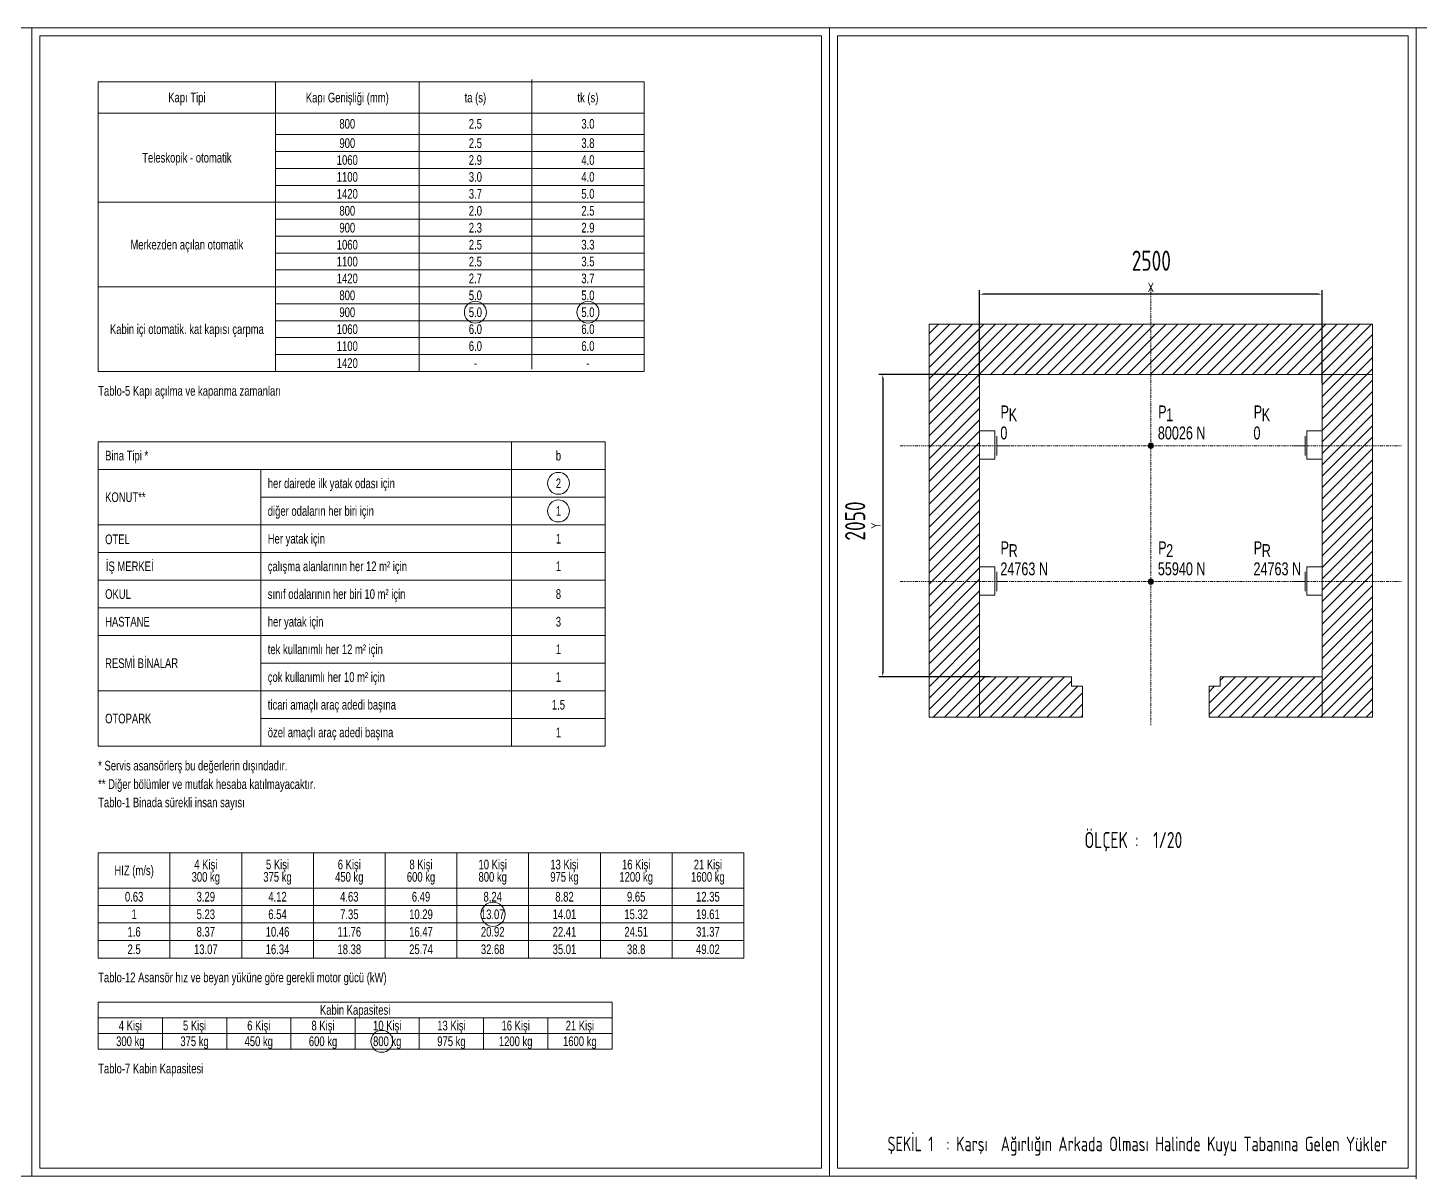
# Model space of a CAD drawing. Extents: x 273215 to 281797, y -454106 to -451256.
# Drawn here: x 277714 to 279442, y -452676 to -451256 of the extents above; entities that cross this region are included whole.
import ezdxf
from ezdxf.enums import TextEntityAlignment as Align

# ---------------------------------------------------------------- set-up
doc = ezdxf.new("R2010")
doc.units = 0
doc.header["$MEASUREMENT"] = 0
doc.header["$PDMODE"] = 3
doc.header["$PDSIZE"] = 100
doc.linetypes.add('ARELDIS', pattern=[160.7, 150.7, -10])
doc.linetypes.add('DASHDOT2', pattern=[0.5, 0.25, -0.125, 0, -0.125])
doc.layers.get('Defpoints').update_dxf_attribs({"linetype": 'CONTINUOUS'})
for name, color, linetype in [('Kolon', 7, 'CONTINUOUS'), ('MIMARI', 1, 'CONTINUOUS'), ('YAZI', 7, 'CONTINUOUS'), ('YAZI1', 240, 'CONTINUOUS'), ('YZ1', 7, 'CONTINUOUS'), ('YZ1TES', 2, 'CONTINUOUS')]:
    doc.layers.add(name, color=color, linetype=linetype)
doc.layers.add('PISSUDIS', color=6, linetype='ARELDIS', lineweight=80)
doc.styles.add('engiasn', font='isocpeur.ttf', dxfattribs={"width": 0.7, "height": 12})
doc.styles.add('ODA', font='isocpeur.ttf', dxfattribs={"height": 20})
doc.styles.add('STYLE4', font='arial.ttf')
doc.dimstyles.new('engnasn', dxfattribs={"dimtxt": 12, "dimasz": 5, "dimexe": 5, "dimexo": 2.5, "dimgap": 2.5, "dimtad": 1, "dimdec": 0, "dimdsep": 46, "dimlunit": 6, "dimtxsty": 'engiasn', "dimcen": 0.09, "dimadec": 0, "dimazin": 0, "dimtfac": 1, "dimtdec": 0, "dimtmove": 0, "dimatfit": 3, "dimfxl": 0, "dimtolj": 1, "dimtzin": 0, "dimarcsym": 0})

# ---------------------------------------------------------------- blocks, each defined once
blk = doc.blocks.new('*D3')
at = {"layer": 'Defpoints', "color": 0, "linetype": 'Continuous', "transparency": 16777216}
for p in [(278895.5, -451586.1), (278895.5, -451699.4), (279320.5, -451698.6)]:
    blk.add_point(p, dxfattribs=at)
at = {"layer": 'YAZI1', "color": 0, "linetype": 'Continuous', "lineweight": -2, "transparency": 16777216}
for p, q in [((278895.5, -451696.9), (278895.5, -451581.1)), ((279315.5, -451586.1), (278900.5, -451586.1)), ((279320.5, -451696.1), (279320.5, -451581.1))]:
    blk.add_line(p, q, dxfattribs=at)
at = {"layer": 'YAZI1', "color": 0, "linetype": 'Continuous', "transparency": 16777216}
for points in [[(278900.5, -451585.3), (278900.5, -451586.9), (278895.5, -451586.1)], [(279315.5, -451585.3), (279315.5, -451586.9), (279320.5, -451586.1)]]:
    blk.add_solid(points, dxfattribs=at)
at = {"layer": 'YAZI1', "color": 0, "linetype": 'Continuous', "lineweight": 15, "transparency": 16777216, "insert": (279108, -451577.6), "char_height": 12, "attachment_point": 5, "style": 'engiasn'}
blk.add_mtext('\\A1;X', dxfattribs=at)
blk = doc.blocks.new('*D4')
at = {"layer": 'Defpoints', "color": 0, "linetype": 'Continuous', "transparency": 16777216}
for p in [(278872.2, -451685.9), (278775.3, -452060.9), (278911.6, -452060.9)]:
    blk.add_point(p, dxfattribs=at)
at = {"layer": 'YAZI1', "color": 0, "linetype": 'Continuous', "lineweight": -2, "transparency": 16777216}
for p, q in [((278869.7, -451685.9), (278770.3, -451685.9)), ((278775.3, -451690.9), (278775.3, -452055.9)), ((278909.1, -452060.9), (278770.3, -452060.9))]:
    blk.add_line(p, q, dxfattribs=at)
at = {"layer": 'YAZI1', "color": 0, "linetype": 'Continuous', "transparency": 16777216}
for points in [[(278774.4, -451690.9), (278776.1, -451690.9), (278775.3, -451685.9)], [(278774.4, -452055.9), (278776.1, -452055.9), (278775.3, -452060.9)]]:
    blk.add_solid(points, dxfattribs=at)
at = {"layer": 'YAZI1', "color": 0, "linetype": 'Continuous', "lineweight": 15, "transparency": 16777216, "insert": (278766.8, -451873.4), "char_height": 12, "attachment_point": 5, "rotation": 90, "style": 'engiasn'}
blk.add_mtext('\\A1;Y', dxfattribs=at)

msp = doc.modelspace()

# ---------------------------------------------------------------- hatches: boundary and pattern name
at = {"layer": 'YAZI1', "linetype": 'Continuous', "lineweight": 15}
h = msp.add_hatch(dxfattribs=at)
h.set_pattern_fill('ANSI31', scale=80, style=0)
h.set_pattern_definition([(45, (303581.161, -339969.02), (-7.0710678, 7.0710678), [])])
h.paths.add_polyline_path([(279108, -451685.9), (279108, -451623.4), (278833, -451623.4), (278833, -451685.9)])
h.paths.add_polyline_path([(279383, -451685.9), (279383, -451623.4), (279108, -451623.4), (279108, -451685.9)])
h.paths.add_polyline_path([(279320.5, -451685.9), (279320.5, -451774.2), (279383, -451774.2), (279383, -451685.9)])
h.paths.add_polyline_path([(279383, -451774.2), (279320.5, -451774.2), (279320.5, -451942.8), (279383, -451942.8)])
h.paths.add_polyline_path([(279320.5, -452110.9), (279383, -452110.9), (279383, -451942.8), (279320.5, -451942.8)])
h.paths.add_polyline_path([(279320.5, -452110.9), (279320.5, -452060.9), (279194.1, -452060.9), (279194.1, -452072.7), (279180.3, -452072.7), (279180.3, -452110.9)])
h.paths.add_polyline_path([(279023.3, -452110.9), (279023.3, -452072.7), (279009.5, -452072.7), (279009.5, -452060.9), (278895.5, -452060.9), (278895.5, -452110.9)])
h.paths.add_polyline_path([(278895.5, -451942.8), (278833, -451942.8), (278833, -452110.9), (278895.5, -452110.9)])
h.paths.add_polyline_path([(278833, -451942.8), (278895.5, -451942.8), (278895.5, -451774.2), (278833, -451774.2)])
h.paths.add_polyline_path([(278833, -451774.2), (278895.5, -451774.2), (278895.5, -451685.9), (278833, -451685.9)])
at = {"layer": 'YZ1', "lineweight": 15}
h = msp.add_hatch(color=7, dxfattribs=at)
h.paths.add_polyline_path([(279108, -451770.8, 0.414214), (279104.7, -451774.2), (279108, -451774.2)])
h.paths.add_polyline_path([(279108, -451770.8), (279108, -451774.2), (279111.4, -451774.2, 0.414214)])
h.paths.add_polyline_path([(279111.4, -451774.2), (279108, -451774.2), (279108, -451777.6, 0.414214)])
h.paths.add_polyline_path([(279108, -451774.2), (279104.7, -451774.2, 0.414214), (279108, -451777.6)])
h = msp.add_hatch(color=7, dxfattribs=at)
h.paths.add_polyline_path([(279108, -451939.5, 0.414214), (279104.7, -451942.8), (279108, -451942.8)])
h.paths.add_polyline_path([(279108, -451939.5), (279108, -451942.8), (279111.4, -451942.8, 0.414214)])
h.paths.add_polyline_path([(279111.4, -451942.8), (279108, -451942.8), (279108, -451946.2, 0.414214)])
h.paths.add_polyline_path([(279108, -451942.8), (279104.7, -451942.8, 0.414214), (279108, -451946.2)])

# ---------------------------------------------------------------- linework, layer by layer
at = {"layer": 'Kolon', "color": 7, "linetype": 'DASHDOT2', "lineweight": 15, "ltscale": 5}
for p, q in [((279108, -451575.7), (279108, -452121.8)), ((278796.8, -451774.2), (279419.3, -451774.2)), ((278796.8, -451942.8), (279419.3, -451942.8))]:
    msp.add_line(p, q, dxfattribs=at)
at = {"layer": 'MIMARI', "color": 7, "lineweight": 15}
for p, q in [((278895.5, -452110.9), (279023.3, -452110.9)), ((279320.5, -452110.9), (279180.3, -452110.9))]:
    msp.add_line(p, q, dxfattribs=at)
for points in [[(279383, -451623.4), (279383, -451685.9), (278833, -451685.9), (278833, -451623.4)], [(279383, -451623.4), (279383, -451685.9), (278833, -451685.9), (278833, -451623.4)], [(278833, -451685.9), (278895.5, -451685.9), (278895.5, -452110.9), (278833, -452110.9)], [(279320.5, -451685.9), (279383, -451685.9), (279383, -452110.9), (279320.5, -452110.9)]]:
    msp.add_lwpolyline(points, close=True, dxfattribs=at)
at = {"layer": 'PISSUDIS', "color": 7, "lineweight": 15}
for p, q in [((278916.7, -451786.2), (278916.7, -451762.2)), ((278916.7, -451786.2), (278916.7, -451762.2)), ((279299.4, -451786.2), (279299.4, -451762.2)), ((279299.4, -451786.2), (279299.4, -451762.2)), ((278916.7, -451774.2), (278932, -451774.2)), ((279299.4, -451774.2), (279286.7, -451774.2)), ((278916.7, -451954.8), (278916.7, -451930.8)), ((278916.7, -451954.8), (278916.7, -451930.8)), ((278916.7, -451942.8), (278929.4, -451942.8)), ((279299.4, -451942.8), (279286.7, -451942.8)), ((279299.4, -451954.8), (279299.4, -451930.8)), ((279299.4, -451954.8), (279299.4, -451930.8))]:
    msp.add_line(p, q, dxfattribs=at)
at = {"layer": 'YAZI', "color": 2, "lineweight": 15}
for centre, radius in [((278269.6, -451608.5), 13.6), ((278409.3, -451608.5), 13.6), ((278372.7, -451820.8), 13.6), ((278372.7, -451855.1), 13.6), ((278291.5, -452355.6), 15), ((278153.4, -452513.3), 13.6)]:
    msp.add_circle(centre, radius, dxfattribs=at)
at = {"layer": 'YAZI1', "color": 2, "linetype": 'Continuous', "lineweight": 15}
for p, q in [((278339.5, -451319.8), (278339.5, -451679.1)), ((278021.5, -451322.7), (278021.5, -451682.1)), ((278199.7, -451322.7), (278199.7, -451682.1)), ((278479.2, -451322.7), (278479.2, -451682.1)), ((277801.4, -451361.4), (278479.2, -451361.4)), ((278021.5, -451388.1), (278479.2, -451388.1)), ((278021.5, -451409.1), (278479.2, -451409.1)), ((278021.5, -451430.1), (278479.2, -451430.1)), ((278021.5, -451451.1), (278479.2, -451451.1)), ((277801.4, -451472.1), (278479.2, -451472.1)), ((278021.5, -451493.1), (278479.2, -451493.1)), ((278021.5, -451514.2), (278479.2, -451514.2)), ((278021.5, -451535.2), (278479.2, -451535.2)), ((278021.5, -451556), (278479.2, -451556)), ((277801.4, -451577), (278479.2, -451577)), ((278021.5, -451598), (278479.2, -451598)), ((278021.5, -451619), (278479.2, -451619)), ((278021.5, -451640), (278479.2, -451640)), ((278021.5, -451661.1), (278479.2, -451661.1))]:
    msp.add_line(p, q, dxfattribs=at)
at = {"layer": 'YAZI1', "color": 7, "linetype": 'Continuous', "lineweight": 15}
for p, q in [((278895.5, -452060.9), (279009.5, -452060.9)), ((279009.5, -452060.9), (279009.5, -452072.7)), ((279009.5, -452060.9), (279009.5, -452072.7)), ((279194.1, -452060.9), (279194.1, -452072.7)), ((279320.5, -452060.9), (279194.1, -452060.9)), ((279023.3, -452072.7), (279009.5, -452072.7)), ((279023.3, -452072.7), (279009.5, -452072.7)), ((279023.3, -452072.7), (279023.3, -452110.9)), ((279180.3, -452072.7), (279194.1, -452072.7)), ((279180.3, -452072.7), (279180.3, -452110.9))]:
    msp.add_line(p, q, dxfattribs=at)
at = {"layer": 'YAZI1', "color": 2, "linetype": 'Continuous', "lineweight": 15}
for points in [[(276729.1, -452680.6), (277719.1, -452680.6), (277719.1, -451255.6), (276729.1, -451255.6)], [(277719.1, -452680.6), (278709.1, -452680.6), (278709.1, -451255.6), (277719.1, -451255.6)], [(277729.1, -452670.6), (278699.1, -452670.6), (278699.1, -451265.6), (277729.1, -451265.6)], [(278709.1, -452680.6), (279437.3, -452680.6), (279437.3, -451255.6), (278709.1, -451255.6)], [(278719.1, -452670.6), (279427.3, -452670.6), (279427.3, -451265.6), (278719.1, -451265.6)], [(279437.3, -454105.6), (280160.8, -454105.6), (280160.8, -451255.6), (279437.3, -451255.6)], [(277801.4, -451322.7), (278479.2, -451322.7), (278479.2, -451682.1), (277801.4, -451682.1)]]:
    msp.add_lwpolyline(points, close=True, dxfattribs=at)
for points in [[(278430.8, -451769.3), (277801.4, -451769.3), (277801.4, -452147)], [(278314.5, -451769.3), (278314.5, -452147)], [(278430.8, -451769.3), (278430.8, -452147)], [(277801.4, -451803.6), (278430.8, -451803.6)], [(278003.3, -451803.6), (278003.3, -452147)], [(278003.3, -451838), (278430.8, -451838)], [(277801.4, -451872.3), (278430.8, -451872.3)], [(277801.4, -451906.6), (278430.8, -451906.6)], [(277801.4, -451941), (278430.8, -451941)], [(277801.4, -451975.3), (278430.8, -451975.3)], [(277801.4, -452009.7), (278430.8, -452009.7)], [(278003.3, -452044), (278430.8, -452044)], [(277801.4, -452078.4), (278430.8, -452078.4)], [(278003.3, -452112.7), (278430.8, -452112.7)], [(277801.4, -452147), (278430.8, -452147)], [(277801.4, -452279.5), (278602.8, -452279.5)], [(277801.4, -452279.5), (277801.4, -452409.9), (278602.8, -452409.9)], [(277890.5, -452279.5), (277890.5, -452409.9)], [(277979.5, -452279.5), (277979.5, -452409.9)], [(278068.5, -452279.5), (278068.5, -452409.9)], [(278157.6, -452279.5), (278157.6, -452409.9)], [(278246.6, -452279.5), (278246.6, -452409.9)], [(278335.7, -452279.5), (278335.7, -452409.9)], [(278424.7, -452279.5), (278424.7, -452409.9)], [(278513.7, -452279.5), (278513.7, -452409.9)], [(278602.8, -452279.5), (278602.8, -452409.9)], [(277801.4, -452323), (278602.8, -452323)], [(277801.4, -452344.7), (278602.8, -452344.7)], [(277801.4, -452366.4), (278602.8, -452366.4)], [(277801.4, -452388.2), (278602.8, -452388.2)], [(277801.4, -452522.9), (277801.4, -452464.6), (278439.2, -452464.6)], [(278439.2, -452464.6), (278439.2, -452522.9)], [(277801.4, -452484), (278439.2, -452484)], [(277881.2, -452484), (277881.2, -452522.9)], [(277960.9, -452484), (277960.9, -452522.9)], [(278040.6, -452484), (278040.6, -452522.9)], [(278120.3, -452484), (278120.3, -452522.9)], [(278200, -452484), (278200, -452522.9)], [(278279.8, -452484), (278279.8, -452522.9)], [(278359.5, -452484), (278359.5, -452522.9)], [(277801.4, -452503.5), (278439.2, -452503.5)], [(277801.4, -452522.9), (278439.2, -452522.9)]]:
    msp.add_lwpolyline(points, dxfattribs=at)
at = {"layer": 'YZ1', "color": 7, "lineweight": 15}
for centre in [(279108, -451774.2), (279108, -451942.8)]:
    msp.add_circle(centre, 3.36, dxfattribs=at)
at = {"layer": 'YZ1TES', "color": 7, "linetype": 'Continuous', "lineweight": 15}
for p, q in [((278914.3, -451755.7), (278895.5, -451755.7)), ((278914.3, -451755.7), (278914.3, -451790.9)), ((279301.7, -451755.7), (279301.7, -451790.9)), ((279301.7, -451755.7), (279320.5, -451755.7)), ((278914.3, -451790.9), (278895.5, -451790.9)), ((279301.7, -451790.9), (279320.5, -451790.9)), ((278914.3, -451924.4), (278895.5, -451924.4)), ((278914.3, -451924.4), (278914.3, -451959.5)), ((279301.7, -451924.4), (279301.7, -451959.5)), ((279301.7, -451924.4), (279320.5, -451924.4)), ((278914.3, -451959.5), (278895.5, -451959.5)), ((279301.7, -451959.5), (279320.5, -451959.5))]:
    msp.add_line(p, q, dxfattribs=at)

# ---------------------------------------------------------------- texts
at = {"layer": 'YAZI', "color": 7, "lineweight": 15, "style": 'STYLE4', "width": 0.7}
for s, p in [('P', (278921.5, -451740.2)), ('K', (278931.5, -451743.7)), ('P', (279117.1, -451740.2)), ('1', (279127, -451743.7)), ('P', (279235.7, -451740.2)), ('K', (279245.7, -451743.7)), ('0', (278921.2, -451766.3)), ('80026 N', (279116.7, -451766.3)), ('0', (279235.4, -451766.3)), ('P', (278921.5, -451908.8)), ('R', (278931.5, -451912.3)), ('P', (279117.1, -451908.8)), ('2', (279127, -451912.3)), ('P', (279235.7, -451908.8)), ('R', (279245.7, -451912.3)), ('24763 N', (278921.2, -451934.9)), ('55940 N', (279116.7, -451934.9)), ('24763 N', (279235.4, -451934.9))]:
    msp.add_text(s, height=16, dxfattribs=at).set_placement(p)
at = {"layer": 'YAZI1', "color": 2, "linetype": 'Continuous', "lineweight": 15, "width": 0.7}
for s, height, style, p in [('Kapı Tipi', 12, 'STYLE4', (277911.5, -451342)), ('Kapı Genişliği (mm)', 12, 'STYLE4', (278110.6, -451342.1)), ('ta (s)', 12, 'STYLE4', (278269.6, -451342.1)), ('tk (s)', 12, 'STYLE4', (278409.3, -451342.1)), ('800', 12, 'STYLE4', (278110.6, -451374.7)), ('2.5', 12, 'STYLE4', (278269.6, -451374.7)), ('3.0', 12, 'STYLE4', (278409.3, -451374.7)), ('900', 12, 'STYLE4', (278110.6, -451398.6)), ('2.5', 12, 'STYLE4', (278269.6, -451398.6)), ('3.8', 12, 'STYLE4', (278409.3, -451398.6)), ('Teleskopik - otomatik', 12, 'STYLE4', (277911.5, -451416.7)), ('1060', 12, 'STYLE4', (278110.6, -451419.6)), ('2.9', 12, 'STYLE4', (278269.6, -451419.6)), ('4.0', 12, 'STYLE4', (278409.3, -451419.6)), ('1100', 12, 'STYLE4', (278110.6, -451440.6)), ('3.0', 12, 'STYLE4', (278269.6, -451440.6)), ('4.0', 12, 'STYLE4', (278409.3, -451440.6)), ('1420', 12, 'STYLE4', (278110.6, -451461.6)), ('3.7', 12, 'STYLE4', (278269.6, -451461.6)), ('5.0', 12, 'STYLE4', (278409.3, -451461.6)), ('800', 12, 'STYLE4', (278110.6, -451482.6)), ('2.0', 12, 'STYLE4', (278269.6, -451482.6)), ('2.5', 12, 'STYLE4', (278409.3, -451482.6)), ('900', 12, 'STYLE4', (278110.6, -451503.6)), ('2.3', 12, 'STYLE4', (278269.6, -451503.6)), ('2.9', 12, 'STYLE4', (278409.3, -451503.6)), ('Merkezden açılan otomatik', 12, 'STYLE4', (277911.5, -451524.6)), ('1060', 12, 'STYLE4', (278110.6, -451524.7)), ('2.5', 12, 'STYLE4', (278269.6, -451524.7)), ('3.3', 12, 'STYLE4', (278409.3, -451524.7)), ('1100', 12, 'STYLE4', (278110.6, -451545.6)), ('2.5', 12, 'STYLE4', (278269.6, -451545.6)), ('3.5', 12, 'STYLE4', (278409.3, -451545.6)), ('1420', 12, 'STYLE4', (278110.6, -451566.5)), ('2.7', 12, 'STYLE4', (278269.6, -451566.5)), ('3.7', 12, 'STYLE4', (278409.3, -451566.5)), ('800', 12, 'STYLE4', (278110.6, -451587.5)), ('5.0', 12, 'STYLE4', (278269.6, -451587.5)), ('5.0', 12, 'STYLE4', (278409.3, -451587.5)), ('900', 12, 'STYLE4', (278110.6, -451608.5)), ('5.0', 12, 'STYLE4', (278269.6, -451608.5)), ('5.0', 12, 'STYLE4', (278409.3, -451608.5)), ('Kabin içi otomatik. kat kapısı çarpma', 12, 'STYLE4', (277911.5, -451629.5)), ('1060', 12, 'STYLE4', (278110.6, -451629.5)), ('6.0', 12, 'STYLE4', (278269.6, -451629.5)), ('6.0', 12, 'STYLE4', (278409.3, -451629.5)), ('1100', 12, 'STYLE4', (278110.6, -451650.5)), ('6.0', 12, 'STYLE4', (278269.6, -451650.5)), ('6.0', 12, 'STYLE4', (278409.3, -451650.5)), ('1420', 12, 'STYLE4', (278110.6, -451671.6)), ('-', 12, 'STYLE4', (278269.6, -451671.6)), ('-', 12, 'STYLE4', (278409.3, -451671.6)), ('b', 12, 'STYLE4', (278372.7, -451786.4)), ('2', 12, 'STYLE4', (278372.7, -451820.8)), ('1', 12, 'STYLE4', (278372.7, -451855.1)), ('1', 12, 'STYLE4', (278372.7, -451889.5)), ('1', 12, 'STYLE4', (278372.7, -451923.8)), ('8', 12, 'STYLE4', (278372.7, -451958.2)), ('3', 12, 'STYLE4', (278372.7, -451992.5)), ('1', 12, 'STYLE4', (278372.7, -452026.8)), ('1', 12, 'STYLE4', (278372.7, -452061.2)), ('1.5', 12, 'STYLE4', (278372.7, -452095.5)), ('1', 12, 'STYLE4', (278372.7, -452129.9)), ('4 Kişi', 12, 'STYLE4', (277935, -452293.8)), ('5 Kişi', 12, 'STYLE4', (278024, -452293.8)), ('6 Kişi', 12, 'STYLE4', (278113.1, -452293.8)), ('8 Kişi', 12, 'STYLE4', (278202.1, -452293.8)), ('10 Kişi', 12, 'STYLE4', (278291.1, -452293.8)), ('13 Kişi', 12, 'STYLE4', (278380.2, -452293.8)), ('16 Kişi', 12, 'STYLE4', (278469.2, -452293.8)), ('21 Kişi', 12, 'STYLE4', (278558.2, -452293.8)), ('HIZ (m/s)', 12, 'STYLE4', (277846, -452301.2)), ('300 kg', 12, 'STYLE4', (277935, -452309.2)), ('375 kg', 12, 'STYLE4', (278024, -452309.2)), ('450 kg', 12, 'STYLE4', (278113.1, -452309.2)), ('600 kg', 12, 'STYLE4', (278202.1, -452309.2)), ('800 kg', 12, 'STYLE4', (278291.1, -452309.2)), ('975 kg', 12, 'STYLE4', (278380.2, -452309.2)), ('1200 kg', 12, 'STYLE4', (278469.2, -452309.2)), ('1600 kg', 12, 'STYLE4', (278558.2, -452309.2)), ('0.63', 12, 'STYLE4', (277846, -452333.8)), ('3.29', 12, 'STYLE4', (277935, -452333.8)), ('4.12', 12, 'STYLE4', (278024, -452333.8)), ('4.63', 12, 'STYLE4', (278113.1, -452333.8)), ('6.49', 12, 'STYLE4', (278202.1, -452333.8)), ('8.24', 12, 'STYLE4', (278291.1, -452333.8)), ('8.82', 12, 'STYLE4', (278380.2, -452333.8)), ('9.65', 12, 'STYLE4', (278469.2, -452333.8)), ('12.35', 12, 'STYLE4', (278558.2, -452333.8)), ('1', 12, 'STYLE4', (277846, -452355.6)), ('5.23', 12, 'STYLE4', (277935, -452355.6)), ('6.54', 12, 'STYLE4', (278024, -452355.6)), ('7.35', 12, 'STYLE4', (278113.1, -452355.6)), ('10.29', 12, 'STYLE4', (278202.1, -452355.6)), ('13.07', 12, 'STYLE4', (278291.1, -452355.6)), ('14.01', 12, 'STYLE4', (278380.2, -452355.6)), ('15.32', 12, 'STYLE4', (278469.2, -452355.6)), ('19.61', 12, 'STYLE4', (278558.2, -452355.6)), ('1.6', 12, 'STYLE4', (277846, -452377.3)), ('8.37', 12, 'STYLE4', (277935, -452377.3)), ('10.46', 12, 'STYLE4', (278024, -452377.3)), ('11.76', 12, 'STYLE4', (278113.1, -452377.3)), ('16.47', 12, 'STYLE4', (278202.1, -452377.3)), ('20.92', 12, 'STYLE4', (278291.1, -452377.3)), ('22.41', 12, 'STYLE4', (278380.2, -452377.3)), ('24.51', 12, 'STYLE4', (278469.2, -452377.3)), ('31.37', 12, 'STYLE4', (278558.2, -452377.3)), ('2.5', 12, 'STYLE4', (277846, -452399)), ('13.07', 12, 'STYLE4', (277935, -452399)), ('16.34', 12, 'STYLE4', (278024, -452399)), ('18.38', 12, 'STYLE4', (278113.1, -452399)), ('25.74', 12, 'STYLE4', (278202.1, -452399)), ('32.68', 12, 'STYLE4', (278291.1, -452399)), ('35.01', 12, 'STYLE4', (278380.2, -452399)), ('38.8', 12, 'STYLE4', (278469.2, -452399)), ('49.02', 12, 'STYLE4', (278558.2, -452399)), ('Kabin Kapasitesi', 12, 'STYLE4', (278120.3, -452474.3)), ('4 Kişi', 12, 'STYLE4', (277841.3, -452493.7)), ('5 Kişi', 12, 'STYLE4', (277921, -452493.7)), ('6 Kişi', 12, 'STYLE4', (278000.7, -452493.7)), ('8 Kişi', 12, 'STYLE4', (278080.5, -452493.7)), ('10 Kişi', 12, 'STYLE4', (278160.2, -452493.7)), ('13 Kişi', 12, 'STYLE4', (278239.9, -452493.7)), ('16 Kişi', 12, 'STYLE4', (278319.6, -452493.7)), ('21 Kişi', 12, 'STYLE4', (278399.3, -452493.7)), ('300 kg', 12, 'STYLE4', (277841.3, -452513.2)), ('375 kg', 12, 'STYLE4', (277921, -452513.2)), ('450 kg', 12, 'STYLE4', (278000.7, -452513.2)), ('600 kg', 12, 'STYLE4', (278080.5, -452513.2)), ('800 kg', 12, 'STYLE4', (278160.2, -452513.2)), ('975 kg', 12, 'STYLE4', (278239.9, -452513.2)), ('1200 kg', 12, 'STYLE4', (278319.6, -452513.2)), ('1600 kg', 12, 'STYLE4', (278399.3, -452513.2)), ('ŞEKİL 1  : Karşı  Ağırlığın Arkada Olması Halinde Kuyu Tabanına Gelen Yükler', 18, 'ODA', (279091.3, -452640.6))]:
    msp.add_text(s, height=height, dxfattribs=dict(at, style=style)).set_placement(p, align=Align.MIDDLE_CENTER)
at = {"layer": 'YAZI1', "color": 7, "linetype": 'Continuous', "lineweight": 15, "style": 'ODA', "width": 0.7}
msp.add_text('2500', height=25, dxfattribs=at).set_placement((279108.6, -451544.5), align=Align.MIDDLE_CENTER)
at = {"layer": 'YAZI1', "color": 2, "linetype": 'Continuous', "lineweight": 15, "style": 'STYLE4', "width": 0.7}
for s, p in [('Tablo-5 Kapı açılma ve kapanma zamanları', (277801.4, -451706.1)), ('Bina Tipi *', (277810, -451786.4)), ('her dairede ilk yatak odası için ', (278011.9, -451820.8)), ('KONUT**', (277810, -451838)), ('diğer odaların her biri için', (278011.9, -451855.1)), ('OTEL', (277810, -451890.3)), ('Her yatak için', (278011.9, -451889.5)), ('İŞ MERKEİ', (277810.9, -451923.8)), ('çalışma alanlarının her 12 m² için ', (278011.9, -451923.8)), ('OKUL', (277810, -451958.2)), ('sınıf odalarının her biri 10 m² için ', (278011.9, -451958.2)), ('HASTANE', (277810, -451992.5)), ('her yatak için', (278011.9, -451992.5)), ('tek kullanımlı her 12 m² için ', (278011.9, -452026.8)), ('RESMİ BİNALAR', (277810, -452044)), ('çok kullanımlı her 10 m² için ', (278011.9, -452061.2)), ('ticari amaçlı araç adedi başına', (278011.9, -452095.5)), ('OTOPARK', (277810, -452112.7)), ('özel amaçlı araç adedi başına', (278011.9, -452129.9)), ('* Servis asansörlerş bu değerlerin dışındadır.', (277801.4, -452171.1)), ('** Diğer bölümler ve mutfak hesaba katılmayacaktır.', (277801.4, -452194.1)), ('Tablo-1 Binada sürekli insan sayısı', (277801.4, -452216.8)), ('Tablo-12 Asansör hız ve beyan yüküne göre gerekli motor gücü (kW)', (277801.4, -452434)), ('Tablo-7 Kabin Kapasitesi', (277801.4, -452547))]:
    msp.add_text(s, height=12, dxfattribs=at).set_placement(p, align=Align.MIDDLE_LEFT)
at = {"layer": 'YAZI1', "color": 7, "linetype": 'Continuous', "lineweight": 15, "style": 'ODA', "width": 0.7}
msp.add_text('2050', height=25, rotation=90, dxfattribs=at).set_placement((278741, -451867.6), align=Align.MIDDLE_CENTER)
at = {"layer": 'YAZI1', "color": 2, "linetype": 'Continuous', "lineweight": 15, "style": 'ODA', "width": 0.7}
msp.add_text('ÖLÇEK :  1/20', height=20, dxfattribs=at).set_placement((279025.7, -452273.5))

# ---------------------------------------------------------------- dimensions: what is measured, and where the dimension line sits
at = {"layer": 'YAZI1', "color": 7, "linetype": 'Continuous', "lineweight": 15}
for base, p1, p2, angle, text, picture, middle in [((278895.5, -451586.1), (279320.5, -451698.6), (278895.5, -451699.4), 180, 'X', '*D3', (279108, -451577.6)), ((278775.3, -452060.9), (278872.2, -451685.9), (278911.6, -452060.9), 90, 'Y', '*D4', (278766.8, -451873.4))]:
    dim = msp.add_linear_dim(base=base, p1=p1, p2=p2, angle=angle, text=text, dimstyle='engnasn', dxfattribs=at)
    dim.commit()
    dim.dimension.update_dxf_attribs({"geometry": picture, "text_midpoint": middle})

doc.saveas('drawing.dxf')
